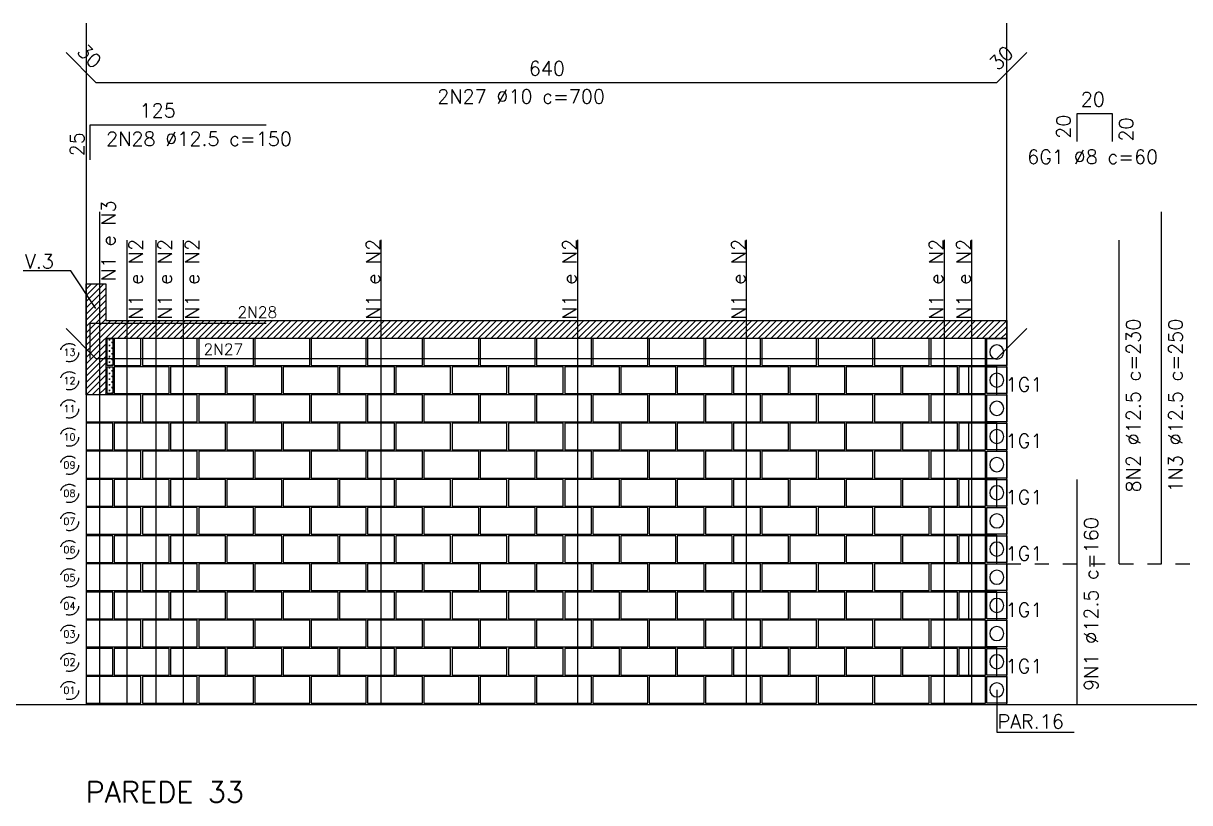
# Model space of a CAD drawing. Extents: x 0 to 187, y -7 to 20.
# Drawn here: x 178.56 to 186.85, y 3.31 to 8.84 of the extents above; entities that cross this region are included whole.
import ezdxf

# ---------------------------------------------------------------- set-up
doc = ezdxf.new("R2010")
doc.units = 0
doc.header["$LTSCALE"] = 0.5
doc.header["$MEASUREMENT"] = 0
doc.linetypes.add('CENTER', pattern=[2, 1.25, -0.25, 0.25, -0.25])
doc.linetypes.add('HIDDEN', pattern=[0.375, 0.25, -0.125])
doc.layers.get('0').update_dxf_attribs({"linetype": 'CONTINUOUS'})
for name, color, linetype in [('AUX00', 7, 'HIDDEN'), ('AUX01', 1, 'CONTINUOUS'), ('B04b19', 3, 'CONTINUOUS'), ('B19b19', 3, 'CONTINUOUS'), ('B19Cb19', 5, 'CONTINUOUS'), ('B39b19', 3, 'CONTINUOUS'), ('B39Cb19', 5, 'CONTINUOUS'), ('BLOCOPERP', 2, 'CONTINUOUS'), ('BP', 106, 'CONTINUOUS'), ('EIX01', 1, 'CENTER'), ('FERRO', 4, 'CONTINUOUS'), ('FERRO_CANALETA', 4, 'CONTINUOUS'), ('FERRO_GROUTE', 4, 'CONTINUOUS'), ('G1', 6, 'CONTINUOUS'), ('H04', 9, 'CONTINUOUS'), ('HATCHLAJE', 251, 'HIDDEN'), ('TXT02', 2, 'CONTINUOUS'), ('TXT05', 4, 'CONTINUOUS'), ('VIG02', 3, 'CONTINUOUS')]:
    doc.layers.add(name, color=color, linetype=linetype)
doc.styles.add('ROMANS', font='romans.shx')

# ---------------------------------------------------------------- blocks, each defined once
blk = doc.blocks.new('A$C57CC6AC6')
at = {"layer": 'BP'}
blk.add_lwpolyline([(0, 0.19), (0, 0), (0.14, 0), (0.14, 0.19)], close=True, dxfattribs=at)
blk.add_circle((0.07, 0.095), 0.05, dxfattribs=at)

msp = doc.modelspace()

# ---------------------------------------------------------------- hatches: boundary and pattern name
at = {"layer": 'H04'}
h = msp.add_hatch(dxfattribs=at)
h.set_pattern_fill('CROSS', color=256, scale=0.08, style=0)
h.set_pattern_definition([(180, (174.838588, 31.096034), (-0.02, 0.02), [0.01, -0.03]), (90, (174.833588, 31.091034), (0.02, 0.02), [0.01, -0.03])])
h.paths.add_polyline_path([(179.1568, 6.414), (179.1968, 6.414), (179.1968, 6.604), (179.1568, 6.604)])
h = msp.add_hatch(dxfattribs=at)
h.set_pattern_fill('CROSS', color=256, scale=0.08, style=0)
h.set_pattern_definition([(180, (174.838588, 30.896034), (-0.02, 0.02), [0.01, -0.03]), (90, (174.833588, 30.891034), (0.02, 0.02), [0.01, -0.03])])
h.paths.add_polyline_path([(179.1568, 6.214), (179.1968, 6.214), (179.1968, 6.404), (179.1568, 6.404)])
at = {"layer": 'HATCHLAJE'}
h = msp.add_hatch(dxfattribs=at)
h.set_pattern_fill('ANSI31', color=256, scale=0.25, style=0)
h.set_pattern_definition([(45, (179.00678, 6.203954), (-0.02209709, 0.02209709), [])])
h.paths.add_polyline_path([(185.5467, 6.604), (179.1468, 6.604), (179.1468, 6.204), (179.0068, 6.204), (179.0068, 6.994), (179.1468, 6.994), (179.1468, 6.734), (185.5467, 6.734)])

# ---------------------------------------------------------------- linework, layer by layer
msp.add_xline((74.1389, 4.004), (1, 0))
at = {"layer": 'AUX00'}
for centre in [(178.8884, 6.5046), (178.8884, 6.3046), (178.8884, 6.1046), (178.8884, 5.9046), (178.8884, 5.7046), (178.8884, 5.5046), (178.8884, 5.3046), (178.8884, 5.1046), (178.8884, 4.9046), (178.8884, 4.7046), (178.8884, 4.5046), (178.8884, 4.3046), (178.8884, 4.1046)]:
    msp.add_circle(centre, 0.065, dxfattribs=at)
at = {"layer": 'AUX01'}
for points in [[(179.0068, 8.844), (179.0068, 4.004), (185.5467, 4.004), (185.5467, 8.844)], [(179.0754, 6.8188), (178.8987, 7.086), (178.5612, 7.086)], [(185.4767, 4.109), (185.4767, 3.809), (186.0267, 3.809)]]:
    msp.add_lwpolyline(points, dxfattribs=at)
at = {"layer": 'B04b19'}
for points in [[(179.1968, 6.414), (179.1568, 6.414), (179.1568, 6.604), (179.1968, 6.604)], [(179.1968, 6.214), (179.1568, 6.214), (179.1568, 6.404), (179.1968, 6.404)]]:
    msp.add_lwpolyline(points, close=True, dxfattribs=at)
at = {"layer": 'B19b19'}
for points in [[(185.2067, 6.214), (185.3967, 6.214), (185.3967, 6.404), (185.2067, 6.404)], [(179.0068, 5.814), (179.1968, 5.814), (179.1968, 6.004), (179.0068, 6.004)], [(185.2067, 5.814), (185.3967, 5.814), (185.3967, 6.004), (185.2067, 6.004)], [(179.0068, 5.414), (179.1968, 5.414), (179.1968, 5.604), (179.0068, 5.604)], [(185.2067, 5.414), (185.3967, 5.414), (185.3967, 5.604), (185.2067, 5.604)], [(179.0068, 5.014), (179.1968, 5.014), (179.1968, 5.204), (179.0068, 5.204)], [(185.2067, 5.014), (185.3967, 5.014), (185.3967, 5.204), (185.2067, 5.204)], [(179.0068, 4.614), (179.1968, 4.614), (179.1968, 4.804), (179.0068, 4.804)], [(185.2067, 4.614), (185.3967, 4.614), (185.3967, 4.804), (185.2067, 4.804)], [(179.0068, 4.214), (179.1968, 4.214), (179.1968, 4.404), (179.0068, 4.404)], [(185.2067, 4.214), (185.3967, 4.214), (185.3967, 4.404), (185.2067, 4.404)]]:
    msp.add_lwpolyline(points, close=True, dxfattribs=at)
at = {"layer": 'B19Cb19'}
msp.add_lwpolyline([(179.2068, 6.414), (179.3968, 6.414), (179.3968, 6.604), (179.2068, 6.604)], close=True, dxfattribs=at)
at = {"layer": 'B39b19'}
for points in [[(179.2068, 6.214), (179.5968, 6.214), (179.5968, 6.404), (179.2068, 6.404)], [(179.6068, 6.214), (179.9968, 6.214), (179.9968, 6.404), (179.6068, 6.404)], [(180.0068, 6.214), (180.3968, 6.214), (180.3968, 6.404), (180.0068, 6.404)], [(180.4068, 6.214), (180.7968, 6.214), (180.7968, 6.404), (180.4068, 6.404)], [(180.8068, 6.214), (181.1968, 6.214), (181.1968, 6.404), (180.8068, 6.404)], [(181.2068, 6.214), (181.5968, 6.214), (181.5968, 6.404), (181.2068, 6.404)], [(181.6068, 6.214), (181.9968, 6.214), (181.9968, 6.404), (181.6068, 6.404)], [(182.0068, 6.214), (182.3968, 6.214), (182.3968, 6.404), (182.0068, 6.404)], [(182.4068, 6.214), (182.7968, 6.214), (182.7968, 6.404), (182.4068, 6.404)], [(182.8068, 6.214), (183.1968, 6.214), (183.1968, 6.404), (182.8068, 6.404)], [(183.2068, 6.214), (183.5968, 6.214), (183.5968, 6.404), (183.2068, 6.404)], [(183.6068, 6.214), (183.9968, 6.214), (183.9968, 6.404), (183.6068, 6.404)], [(184.0068, 6.214), (184.3968, 6.214), (184.3968, 6.404), (184.0068, 6.404)], [(184.4068, 6.214), (184.7968, 6.214), (184.7968, 6.404), (184.4068, 6.404)], [(184.8068, 6.214), (185.1968, 6.214), (185.1968, 6.404), (184.8068, 6.404)], [(179.0068, 6.014), (179.3968, 6.014), (179.3968, 6.204), (179.0068, 6.204)], [(179.4068, 6.014), (179.7968, 6.014), (179.7968, 6.204), (179.4068, 6.204)], [(179.8068, 6.014), (180.1968, 6.014), (180.1968, 6.204), (179.8068, 6.204)], [(180.2068, 6.014), (180.5968, 6.014), (180.5968, 6.204), (180.2068, 6.204)], [(180.6068, 6.014), (180.9968, 6.014), (180.9968, 6.204), (180.6068, 6.204)], [(181.0068, 6.014), (181.3968, 6.014), (181.3968, 6.204), (181.0068, 6.204)], [(181.4068, 6.014), (181.7968, 6.014), (181.7968, 6.204), (181.4068, 6.204)], [(181.8068, 6.014), (182.1968, 6.014), (182.1968, 6.204), (181.8068, 6.204)], [(182.2068, 6.014), (182.5968, 6.014), (182.5968, 6.204), (182.2068, 6.204)], [(182.6068, 6.014), (182.9968, 6.014), (182.9968, 6.204), (182.6068, 6.204)], [(183.0068, 6.014), (183.3968, 6.014), (183.3968, 6.204), (183.0068, 6.204)], [(183.4068, 6.014), (183.7968, 6.014), (183.7968, 6.204), (183.4068, 6.204)], [(183.8068, 6.014), (184.1968, 6.014), (184.1968, 6.204), (183.8068, 6.204)], [(184.2068, 6.014), (184.5968, 6.014), (184.5968, 6.204), (184.2068, 6.204)], [(184.6068, 6.014), (184.9968, 6.014), (184.9968, 6.204), (184.6068, 6.204)], [(185.0068, 6.014), (185.3968, 6.014), (185.3968, 6.204), (185.0068, 6.204)], [(179.2068, 5.814), (179.5968, 5.814), (179.5968, 6.004), (179.2068, 6.004)], [(179.6068, 5.814), (179.9968, 5.814), (179.9968, 6.004), (179.6068, 6.004)], [(180.0068, 5.814), (180.3968, 5.814), (180.3968, 6.004), (180.0068, 6.004)], [(180.4068, 5.814), (180.7968, 5.814), (180.7968, 6.004), (180.4068, 6.004)], [(180.8068, 5.814), (181.1968, 5.814), (181.1968, 6.004), (180.8068, 6.004)], [(181.2068, 5.814), (181.5968, 5.814), (181.5968, 6.004), (181.2068, 6.004)], [(181.6068, 5.814), (181.9968, 5.814), (181.9968, 6.004), (181.6068, 6.004)], [(182.0068, 5.814), (182.3968, 5.814), (182.3968, 6.004), (182.0068, 6.004)], [(182.4068, 5.814), (182.7968, 5.814), (182.7968, 6.004), (182.4068, 6.004)], [(182.8068, 5.814), (183.1968, 5.814), (183.1968, 6.004), (182.8068, 6.004)], [(183.2068, 5.814), (183.5968, 5.814), (183.5968, 6.004), (183.2068, 6.004)], [(183.6068, 5.814), (183.9968, 5.814), (183.9968, 6.004), (183.6068, 6.004)], [(184.0068, 5.814), (184.3968, 5.814), (184.3968, 6.004), (184.0068, 6.004)], [(184.4068, 5.814), (184.7968, 5.814), (184.7968, 6.004), (184.4068, 6.004)], [(184.8068, 5.814), (185.1968, 5.814), (185.1968, 6.004), (184.8068, 6.004)], [(179.0068, 5.614), (179.3968, 5.614), (179.3968, 5.804), (179.0068, 5.804)], [(179.4068, 5.614), (179.7968, 5.614), (179.7968, 5.804), (179.4068, 5.804)], [(179.8068, 5.614), (180.1968, 5.614), (180.1968, 5.804), (179.8068, 5.804)], [(180.2068, 5.614), (180.5968, 5.614), (180.5968, 5.804), (180.2068, 5.804)], [(180.6068, 5.614), (180.9968, 5.614), (180.9968, 5.804), (180.6068, 5.804)], [(181.0068, 5.614), (181.3968, 5.614), (181.3968, 5.804), (181.0068, 5.804)], [(181.4068, 5.614), (181.7968, 5.614), (181.7968, 5.804), (181.4068, 5.804)], [(181.8068, 5.614), (182.1968, 5.614), (182.1968, 5.804), (181.8068, 5.804)], [(182.2068, 5.614), (182.5968, 5.614), (182.5968, 5.804), (182.2068, 5.804)], [(182.6068, 5.614), (182.9968, 5.614), (182.9968, 5.804), (182.6068, 5.804)], [(183.0068, 5.614), (183.3968, 5.614), (183.3968, 5.804), (183.0068, 5.804)], [(183.4068, 5.614), (183.7968, 5.614), (183.7968, 5.804), (183.4068, 5.804)], [(183.8068, 5.614), (184.1968, 5.614), (184.1968, 5.804), (183.8068, 5.804)], [(184.2068, 5.614), (184.5968, 5.614), (184.5968, 5.804), (184.2068, 5.804)], [(184.6068, 5.614), (184.9968, 5.614), (184.9968, 5.804), (184.6068, 5.804)], [(185.0068, 5.614), (185.3968, 5.614), (185.3968, 5.804), (185.0068, 5.804)], [(179.2068, 5.414), (179.5968, 5.414), (179.5968, 5.604), (179.2068, 5.604)], [(179.6068, 5.414), (179.9968, 5.414), (179.9968, 5.604), (179.6068, 5.604)], [(180.0068, 5.414), (180.3968, 5.414), (180.3968, 5.604), (180.0068, 5.604)], [(180.4068, 5.414), (180.7968, 5.414), (180.7968, 5.604), (180.4068, 5.604)], [(180.8068, 5.414), (181.1968, 5.414), (181.1968, 5.604), (180.8068, 5.604)], [(181.2068, 5.414), (181.5968, 5.414), (181.5968, 5.604), (181.2068, 5.604)], [(181.6068, 5.414), (181.9968, 5.414), (181.9968, 5.604), (181.6068, 5.604)], [(182.0068, 5.414), (182.3968, 5.414), (182.3968, 5.604), (182.0068, 5.604)], [(182.4068, 5.414), (182.7968, 5.414), (182.7968, 5.604), (182.4068, 5.604)], [(182.8068, 5.414), (183.1968, 5.414), (183.1968, 5.604), (182.8068, 5.604)], [(183.2068, 5.414), (183.5968, 5.414), (183.5968, 5.604), (183.2068, 5.604)], [(183.6068, 5.414), (183.9968, 5.414), (183.9968, 5.604), (183.6068, 5.604)], [(184.0068, 5.414), (184.3968, 5.414), (184.3968, 5.604), (184.0068, 5.604)], [(184.4068, 5.414), (184.7968, 5.414), (184.7968, 5.604), (184.4068, 5.604)], [(184.8068, 5.414), (185.1968, 5.414), (185.1968, 5.604), (184.8068, 5.604)], [(179.0068, 5.214), (179.3968, 5.214), (179.3968, 5.404), (179.0068, 5.404)], [(179.4068, 5.214), (179.7968, 5.214), (179.7968, 5.404), (179.4068, 5.404)], [(179.8068, 5.214), (180.1968, 5.214), (180.1968, 5.404), (179.8068, 5.404)], [(180.2068, 5.214), (180.5968, 5.214), (180.5968, 5.404), (180.2068, 5.404)], [(180.6068, 5.214), (180.9968, 5.214), (180.9968, 5.404), (180.6068, 5.404)], [(181.0068, 5.214), (181.3968, 5.214), (181.3968, 5.404), (181.0068, 5.404)], [(181.4068, 5.214), (181.7968, 5.214), (181.7968, 5.404), (181.4068, 5.404)], [(181.8068, 5.214), (182.1968, 5.214), (182.1968, 5.404), (181.8068, 5.404)], [(182.2068, 5.214), (182.5968, 5.214), (182.5968, 5.404), (182.2068, 5.404)], [(182.6068, 5.214), (182.9968, 5.214), (182.9968, 5.404), (182.6068, 5.404)], [(183.0068, 5.214), (183.3968, 5.214), (183.3968, 5.404), (183.0068, 5.404)], [(183.4068, 5.214), (183.7968, 5.214), (183.7968, 5.404), (183.4068, 5.404)], [(183.8068, 5.214), (184.1968, 5.214), (184.1968, 5.404), (183.8068, 5.404)], [(184.2068, 5.214), (184.5968, 5.214), (184.5968, 5.404), (184.2068, 5.404)], [(184.6068, 5.214), (184.9968, 5.214), (184.9968, 5.404), (184.6068, 5.404)], [(185.0068, 5.214), (185.3968, 5.214), (185.3968, 5.404), (185.0068, 5.404)], [(179.2068, 5.014), (179.5968, 5.014), (179.5968, 5.204), (179.2068, 5.204)], [(179.6068, 5.014), (179.9968, 5.014), (179.9968, 5.204), (179.6068, 5.204)], [(180.0068, 5.014), (180.3968, 5.014), (180.3968, 5.204), (180.0068, 5.204)], [(180.4068, 5.014), (180.7968, 5.014), (180.7968, 5.204), (180.4068, 5.204)], [(180.8068, 5.014), (181.1968, 5.014), (181.1968, 5.204), (180.8068, 5.204)], [(181.2068, 5.014), (181.5968, 5.014), (181.5968, 5.204), (181.2068, 5.204)], [(181.6068, 5.014), (181.9968, 5.014), (181.9968, 5.204), (181.6068, 5.204)], [(182.0068, 5.014), (182.3968, 5.014), (182.3968, 5.204), (182.0068, 5.204)], [(182.4068, 5.014), (182.7968, 5.014), (182.7968, 5.204), (182.4068, 5.204)], [(182.8068, 5.014), (183.1968, 5.014), (183.1968, 5.204), (182.8068, 5.204)], [(183.2068, 5.014), (183.5968, 5.014), (183.5968, 5.204), (183.2068, 5.204)], [(183.6068, 5.014), (183.9968, 5.014), (183.9968, 5.204), (183.6068, 5.204)], [(184.0068, 5.014), (184.3968, 5.014), (184.3968, 5.204), (184.0068, 5.204)], [(184.4068, 5.014), (184.7968, 5.014), (184.7968, 5.204), (184.4068, 5.204)], [(184.8068, 5.014), (185.1968, 5.014), (185.1968, 5.204), (184.8068, 5.204)], [(179.0068, 4.814), (179.3968, 4.814), (179.3968, 5.004), (179.0068, 5.004)], [(179.4068, 4.814), (179.7968, 4.814), (179.7968, 5.004), (179.4068, 5.004)], [(179.8068, 4.814), (180.1968, 4.814), (180.1968, 5.004), (179.8068, 5.004)], [(180.2068, 4.814), (180.5968, 4.814), (180.5968, 5.004), (180.2068, 5.004)], [(180.6068, 4.814), (180.9968, 4.814), (180.9968, 5.004), (180.6068, 5.004)], [(181.0068, 4.814), (181.3968, 4.814), (181.3968, 5.004), (181.0068, 5.004)], [(181.4068, 4.814), (181.7968, 4.814), (181.7968, 5.004), (181.4068, 5.004)], [(181.8068, 4.814), (182.1968, 4.814), (182.1968, 5.004), (181.8068, 5.004)], [(182.2068, 4.814), (182.5968, 4.814), (182.5968, 5.004), (182.2068, 5.004)], [(182.6068, 4.814), (182.9968, 4.814), (182.9968, 5.004), (182.6068, 5.004)], [(183.0068, 4.814), (183.3968, 4.814), (183.3968, 5.004), (183.0068, 5.004)], [(183.4068, 4.814), (183.7968, 4.814), (183.7968, 5.004), (183.4068, 5.004)], [(183.8068, 4.814), (184.1968, 4.814), (184.1968, 5.004), (183.8068, 5.004)], [(184.2068, 4.814), (184.5968, 4.814), (184.5968, 5.004), (184.2068, 5.004)], [(184.6068, 4.814), (184.9968, 4.814), (184.9968, 5.004), (184.6068, 5.004)], [(185.0068, 4.814), (185.3968, 4.814), (185.3968, 5.004), (185.0068, 5.004)], [(179.2068, 4.614), (179.5968, 4.614), (179.5968, 4.804), (179.2068, 4.804)], [(179.6068, 4.614), (179.9968, 4.614), (179.9968, 4.804), (179.6068, 4.804)], [(180.0068, 4.614), (180.3968, 4.614), (180.3968, 4.804), (180.0068, 4.804)], [(180.4068, 4.614), (180.7968, 4.614), (180.7968, 4.804), (180.4068, 4.804)], [(180.8068, 4.614), (181.1968, 4.614), (181.1968, 4.804), (180.8068, 4.804)], [(181.2068, 4.614), (181.5968, 4.614), (181.5968, 4.804), (181.2068, 4.804)], [(181.6068, 4.614), (181.9968, 4.614), (181.9968, 4.804), (181.6068, 4.804)], [(182.0068, 4.614), (182.3968, 4.614), (182.3968, 4.804), (182.0068, 4.804)], [(182.4068, 4.614), (182.7968, 4.614), (182.7968, 4.804), (182.4068, 4.804)], [(182.8068, 4.614), (183.1968, 4.614), (183.1968, 4.804), (182.8068, 4.804)], [(183.2068, 4.614), (183.5968, 4.614), (183.5968, 4.804), (183.2068, 4.804)], [(183.6068, 4.614), (183.9968, 4.614), (183.9968, 4.804), (183.6068, 4.804)], [(184.0068, 4.614), (184.3968, 4.614), (184.3968, 4.804), (184.0068, 4.804)], [(184.4068, 4.614), (184.7968, 4.614), (184.7968, 4.804), (184.4068, 4.804)], [(184.8068, 4.614), (185.1968, 4.614), (185.1968, 4.804), (184.8068, 4.804)], [(179.0068, 4.414), (179.3968, 4.414), (179.3968, 4.604), (179.0068, 4.604)], [(179.4068, 4.414), (179.7968, 4.414), (179.7968, 4.604), (179.4068, 4.604)], [(179.8068, 4.414), (180.1968, 4.414), (180.1968, 4.604), (179.8068, 4.604)], [(180.2068, 4.414), (180.5968, 4.414), (180.5968, 4.604), (180.2068, 4.604)], [(180.6068, 4.414), (180.9968, 4.414), (180.9968, 4.604), (180.6068, 4.604)], [(181.0068, 4.414), (181.3968, 4.414), (181.3968, 4.604), (181.0068, 4.604)], [(181.4068, 4.414), (181.7968, 4.414), (181.7968, 4.604), (181.4068, 4.604)], [(181.8068, 4.414), (182.1968, 4.414), (182.1968, 4.604), (181.8068, 4.604)], [(182.2068, 4.414), (182.5968, 4.414), (182.5968, 4.604), (182.2068, 4.604)], [(182.6068, 4.414), (182.9968, 4.414), (182.9968, 4.604), (182.6068, 4.604)], [(183.0068, 4.414), (183.3968, 4.414), (183.3968, 4.604), (183.0068, 4.604)], [(183.4068, 4.414), (183.7968, 4.414), (183.7968, 4.604), (183.4068, 4.604)], [(183.8068, 4.414), (184.1968, 4.414), (184.1968, 4.604), (183.8068, 4.604)], [(184.2068, 4.414), (184.5968, 4.414), (184.5968, 4.604), (184.2068, 4.604)], [(184.6068, 4.414), (184.9968, 4.414), (184.9968, 4.604), (184.6068, 4.604)], [(185.0068, 4.414), (185.3968, 4.414), (185.3968, 4.604), (185.0068, 4.604)], [(179.2068, 4.214), (179.5968, 4.214), (179.5968, 4.404), (179.2068, 4.404)], [(179.6068, 4.214), (179.9968, 4.214), (179.9968, 4.404), (179.6068, 4.404)], [(180.0068, 4.214), (180.3968, 4.214), (180.3968, 4.404), (180.0068, 4.404)], [(180.4068, 4.214), (180.7968, 4.214), (180.7968, 4.404), (180.4068, 4.404)], [(180.8068, 4.214), (181.1968, 4.214), (181.1968, 4.404), (180.8068, 4.404)], [(181.2068, 4.214), (181.5968, 4.214), (181.5968, 4.404), (181.2068, 4.404)], [(181.6068, 4.214), (181.9968, 4.214), (181.9968, 4.404), (181.6068, 4.404)], [(182.0068, 4.214), (182.3968, 4.214), (182.3968, 4.404), (182.0068, 4.404)], [(182.4068, 4.214), (182.7968, 4.214), (182.7968, 4.404), (182.4068, 4.404)], [(182.8068, 4.214), (183.1968, 4.214), (183.1968, 4.404), (182.8068, 4.404)], [(183.2068, 4.214), (183.5968, 4.214), (183.5968, 4.404), (183.2068, 4.404)], [(183.6068, 4.214), (183.9968, 4.214), (183.9968, 4.404), (183.6068, 4.404)], [(184.0068, 4.214), (184.3968, 4.214), (184.3968, 4.404), (184.0068, 4.404)], [(184.4068, 4.214), (184.7968, 4.214), (184.7968, 4.404), (184.4068, 4.404)], [(184.8068, 4.214), (185.1968, 4.214), (185.1968, 4.404), (184.8068, 4.404)], [(179.0068, 4.014), (179.3968, 4.014), (179.3968, 4.204), (179.0068, 4.204)], [(179.4068, 4.014), (179.7968, 4.014), (179.7968, 4.204), (179.4068, 4.204)], [(179.8068, 4.014), (180.1968, 4.014), (180.1968, 4.204), (179.8068, 4.204)], [(180.2068, 4.014), (180.5968, 4.014), (180.5968, 4.204), (180.2068, 4.204)], [(180.6068, 4.014), (180.9968, 4.014), (180.9968, 4.204), (180.6068, 4.204)], [(181.0068, 4.014), (181.3968, 4.014), (181.3968, 4.204), (181.0068, 4.204)], [(181.4068, 4.014), (181.7968, 4.014), (181.7968, 4.204), (181.4068, 4.204)], [(181.8068, 4.014), (182.1968, 4.014), (182.1968, 4.204), (181.8068, 4.204)], [(182.2068, 4.014), (182.5968, 4.014), (182.5968, 4.204), (182.2068, 4.204)], [(182.6068, 4.014), (182.9968, 4.014), (182.9968, 4.204), (182.6068, 4.204)], [(183.0068, 4.014), (183.3968, 4.014), (183.3968, 4.204), (183.0068, 4.204)], [(183.4068, 4.014), (183.7968, 4.014), (183.7968, 4.204), (183.4068, 4.204)], [(183.8068, 4.014), (184.1968, 4.014), (184.1968, 4.204), (183.8068, 4.204)], [(184.2068, 4.014), (184.5968, 4.014), (184.5968, 4.204), (184.2068, 4.204)], [(184.6068, 4.014), (184.9968, 4.014), (184.9968, 4.204), (184.6068, 4.204)], [(185.0068, 4.014), (185.3968, 4.014), (185.3968, 4.204), (185.0068, 4.204)]]:
    msp.add_lwpolyline(points, close=True, dxfattribs=at)
at = {"layer": 'B39Cb19'}
for points in [[(179.4068, 6.414), (179.7968, 6.414), (179.7968, 6.604), (179.4068, 6.604)], [(179.8068, 6.414), (180.1968, 6.414), (180.1968, 6.604), (179.8068, 6.604)], [(180.2068, 6.414), (180.5968, 6.414), (180.5968, 6.604), (180.2068, 6.604)], [(180.6068, 6.414), (180.9968, 6.414), (180.9968, 6.604), (180.6068, 6.604)], [(181.0068, 6.414), (181.3968, 6.414), (181.3968, 6.604), (181.0068, 6.604)], [(181.4068, 6.414), (181.7968, 6.414), (181.7968, 6.604), (181.4068, 6.604)], [(181.8068, 6.414), (182.1968, 6.414), (182.1968, 6.604), (181.8068, 6.604)], [(182.2068, 6.414), (182.5968, 6.414), (182.5968, 6.604), (182.2068, 6.604)], [(182.6068, 6.414), (182.9968, 6.414), (182.9968, 6.604), (182.6068, 6.604)], [(183.0068, 6.414), (183.3968, 6.414), (183.3968, 6.604), (183.0068, 6.604)], [(183.4068, 6.414), (183.7968, 6.414), (183.7968, 6.604), (183.4068, 6.604)], [(183.8068, 6.414), (184.1968, 6.414), (184.1968, 6.604), (183.8068, 6.604)], [(184.2068, 6.414), (184.5968, 6.414), (184.5968, 6.604), (184.2068, 6.604)], [(184.6068, 6.414), (184.9968, 6.414), (184.9968, 6.604), (184.6068, 6.604)], [(185.0068, 6.414), (185.3968, 6.414), (185.3968, 6.604), (185.0068, 6.604)]]:
    msp.add_lwpolyline(points, close=True, dxfattribs=at)
at = {"layer": 'EIX01', "linetype": 'HIDDEN', "ltscale": 0.5}
for p, q in [((185.5467, 5.004), (186.8467, 5.004)), ((185.5467, 4.004), (186.8467, 4.004))]:
    msp.add_line(p, q, dxfattribs=at)
at = {"layer": 'FERRO'}
msp.add_lwpolyline([(186.0467, 8.004), (186.0467, 8.204), (186.2967, 8.204), (186.2967, 8.004)], dxfattribs=at)
at = {"layer": 'FERRO_CANALETA'}
for points in [[(178.8646, 8.6361), (179.0768, 8.424), (185.4767, 8.424), (185.6889, 8.6361)], [(179.0368, 7.874), (179.0368, 8.124), (180.2868, 8.124)], [(179.0368, 6.464), (179.0368, 6.714), (180.2868, 6.714)], [(178.8647, 6.6761), (179.0768, 6.464), (185.4768, 6.464), (185.6889, 6.6761)]]:
    msp.add_lwpolyline(points, dxfattribs=at)
at = {"layer": 'FERRO_GROUTE'}
for p, q in [((179.1043, 4.004), (179.1043, 7.504)), ((186.6467, 5.004), (186.6467, 7.504)), ((179.2993, 4.004), (179.2993, 7.304)), ((179.5043, 4.004), (179.5043, 7.304)), ((179.6993, 4.004), (179.6993, 7.304)), ((181.1043, 4.0049), (181.1043, 7.3049)), ((182.4993, 4.0049), (182.4993, 7.3049)), ((183.6993, 4.0049), (183.6993, 7.3049)), ((185.1043, 4.0049), (185.1043, 7.3049)), ((185.2993, 4.0049), (185.2993, 7.3049)), ((186.3467, 5.004), (186.3467, 7.304)), ((186.0467, 4.004), (186.0467, 5.604))]:
    msp.add_line(p, q, dxfattribs=at)
at = {"layer": 'G1'}
for points in [[(185.4767, 6.209), (185.4767, 6.409), (185.2767, 6.409), (185.2767, 6.209)], [(185.4767, 5.809), (185.4767, 6.009), (185.2767, 6.009), (185.2767, 5.809)], [(185.4767, 5.409), (185.4767, 5.609), (185.2767, 5.609), (185.2767, 5.409)], [(185.4767, 5.009), (185.4767, 5.209), (185.2767, 5.209), (185.2767, 5.009)], [(185.4767, 4.609), (185.4767, 4.809), (185.2767, 4.809), (185.2767, 4.609)], [(185.4767, 4.209), (185.4767, 4.409), (185.2767, 4.409), (185.2767, 4.209)]]:
    msp.add_lwpolyline(points, dxfattribs=at)
at = {"layer": 'VIG02'}
msp.add_lwpolyline([(185.5467, 6.604), (179.1468, 6.604), (179.1468, 6.204), (179.0068, 6.204), (179.0068, 6.994), (179.1468, 6.994), (179.1468, 6.734), (185.5467, 6.734)], close=True, dxfattribs=at)

# ---------------------------------------------------------------- block references
at = {"layer": 'BLOCOPERP', "xscale": -1}
for p in [(185.5467, 6.414), (185.5467, 6.214), (185.5467, 6.014), (185.5467, 5.814), (185.5467, 5.614), (185.5467, 5.414), (185.5467, 5.214), (185.5467, 5.014), (185.5467, 4.814), (185.5467, 4.614), (185.5467, 4.414), (185.5467, 4.214), (185.5467, 4.014)]:
    msp.add_blockref('A$C57CC6AC6', p, dxfattribs=at)

# ---------------------------------------------------------------- texts
at = {"layer": 'AUX00', "color": 2, "style": 'ROMANS'}
for s, p in [('13', (178.8462, 6.4809)), ('12', (178.8462, 6.2809)), ('11', (178.8462, 6.0809)), ('10', (178.8462, 5.8809)), ('09', (178.8462, 5.6809)), ('08', (178.8462, 5.4809)), ('07', (178.8462, 5.2809)), ('06', (178.8462, 5.0809)), ('05', (178.8462, 4.8809)), ('04', (178.8462, 4.6809)), ('03', (178.8462, 4.4809)), ('02', (178.8462, 4.2809)), ('01', (178.8462, 4.0809))]:
    msp.add_text(s, height=0.05, rotation=360, dxfattribs=at).set_placement(p)
at = {"layer": 'TXT02', "style": 'ROMANS'}
for s, rotation, p in [('30', 315.00003, (178.9354, 8.6361)), ('30', 44.99997, (185.4835, 8.5014)), ('640', 359.99999, (182.1518, 8.474)), ('2N27 %%C10 c=700', 359.99999, (181.5018, 8.274)), ('20', 90, (186.0009, 8.0238)), ('20', 90, (186.445, 8.0038)), ('25', 90, (178.9935, 7.899)), ('N1 e N3', 90, (179.2156, 7.0118)), ('N1 e N2', 90, (179.4106, 6.7385)), ('N1 e N2', 90, (179.6156, 6.7385)), ('N1 e N2', 90, (179.8106, 6.7385)), ('N1 e N2', 90, (181.0964, 6.7394)), ('N1 e N2', 90, (182.4914, 6.7394)), ('N1 e N2', 90, (183.6914, 6.7394)), ('N1 e N2', 90, (185.0964, 6.7394)), ('N1 e N2', 90, (185.2914, 6.7394)), ('V.3', 0, (178.5722, 7.1032)), ('8N2 %%C12.5 c=230', 90, (186.4967, 5.5116)), ('1N3 %%C12.5 c=250', 90, (186.7967, 5.5116)), ('9N1 %%C12.5 c=160', 90, (186.1967, 4.1017)), ('PAR.16', 360, (185.4814, 3.8336))]:
    msp.add_text(s, height=0.1, rotation=rotation, dxfattribs=at).set_placement(p)
for s, height, p in [('20', 0.1, (186.0726, 8.2539)), ('125', 0.1, (179.3868, 8.174)), ('2N28 %%C12.5 c=150', 0.1, (179.1493, 7.974)), ('6G1 %%C8 c=60', 0.1, (185.6926, 7.8461)), ('2N28', 0.08, (180.083, 6.7523)), ('2N27', 0.08, (179.8417, 6.4883)), ('1G1', 0.1, (185.5395, 6.228)), ('1G1', 0.1, (185.5395, 5.828)), ('1G1', 0.1, (185.5395, 5.428)), ('1G1', 0.1, (185.5395, 5.028)), ('1G1', 0.1, (185.5395, 4.628)), ('1G1', 0.1, (185.5395, 4.228))]:
    msp.add_text(s, height=height, dxfattribs=at).set_placement(p)
at = {"layer": 'TXT05', "style": 'ROMANS'}
msp.add_text('PAREDE 33', height=0.15, dxfattribs=at).set_placement((179.0033, 3.3078))

doc.saveas('drawing.dxf')
